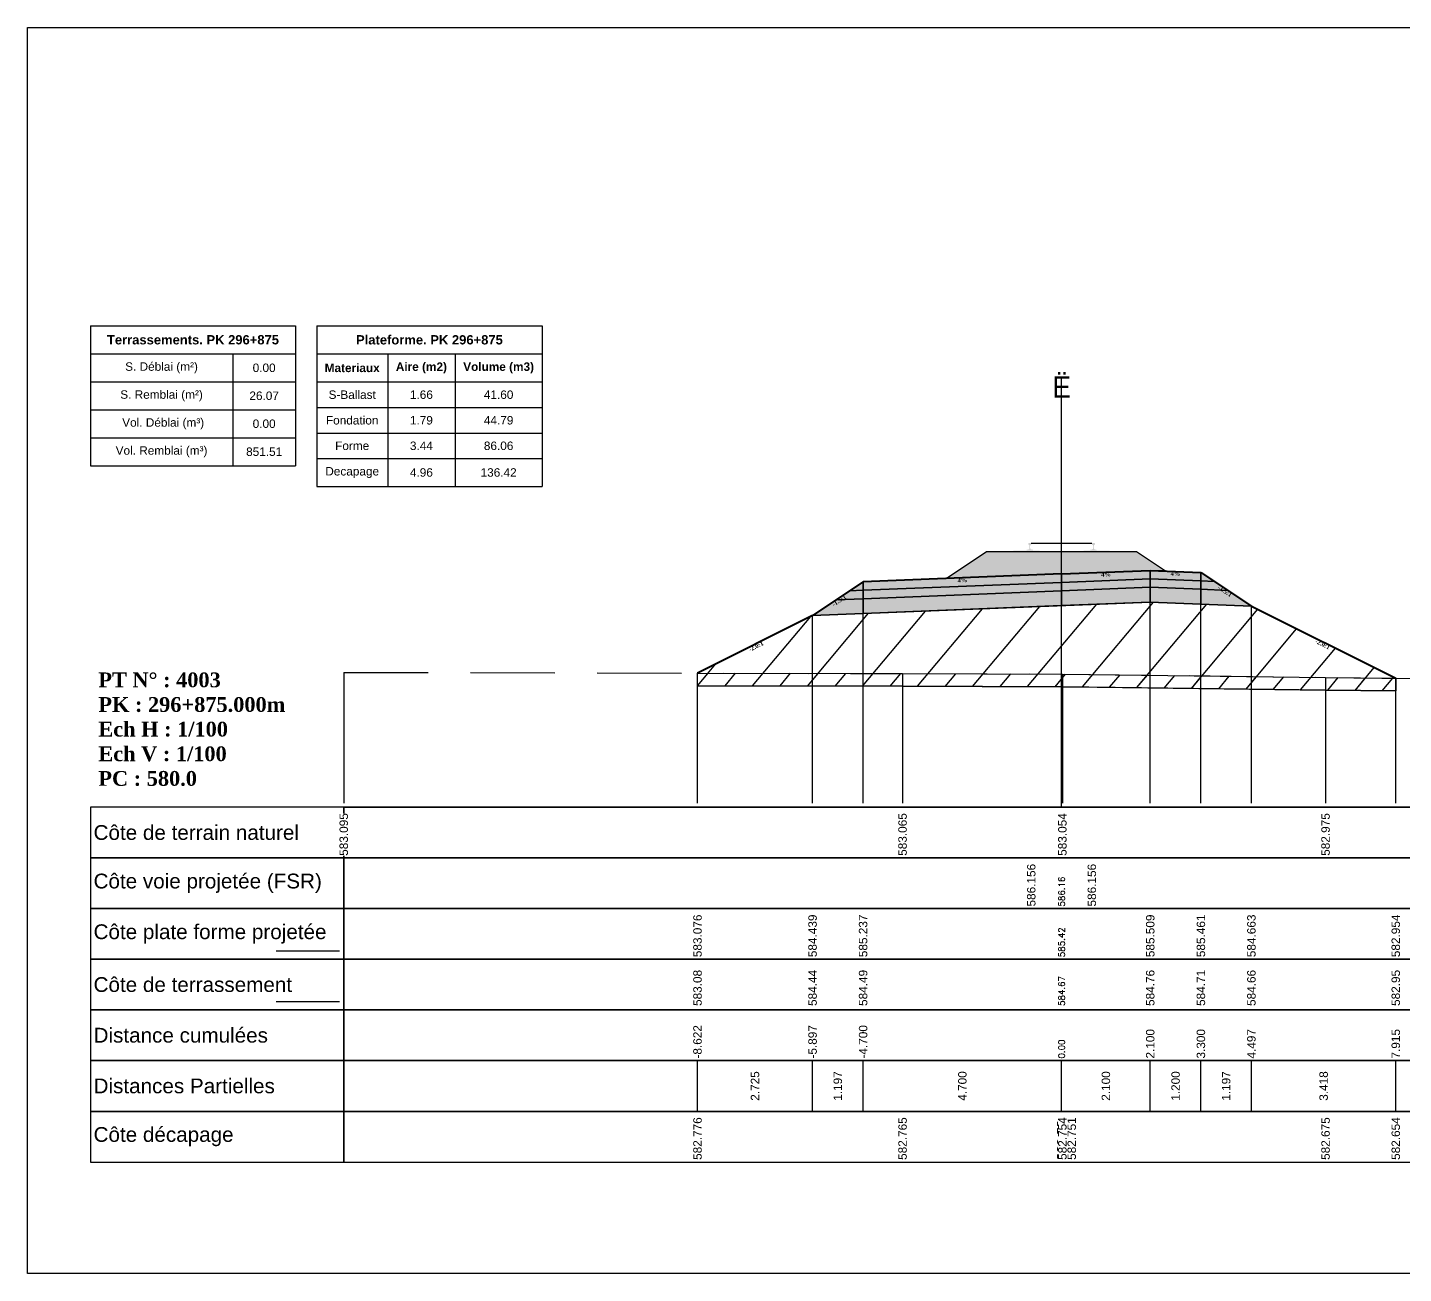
# Model space of a CAD drawing. Header units: millimetres. Extents: x 2762 to 3076, y 916 to 3305.
# Drawn here: x 3026.54 to 3059.13, y 1155.65 to 1185.15 of the extents above; entities that cross this region are included whole.
import ezdxf

# ---------------------------------------------------------------- set-up
doc = ezdxf.new("R2010")
doc.units = ezdxf.units.MM
doc.header["$LTSCALE"] = 2
doc.linetypes.add('CACHE', pattern=[9.525, 6.35, -3.175])
doc.linetypes.add('DASHED', pattern=[0.75, 0.5, -0.25])
for name, color, linetype in [('C-ANNO-TABL', 1, 'Continuous'), ('C-ANNO-TABL-TEXT', 150, 'Continuous'), ('C-ANNO-TABL-TITL', 150, 'Continuous'), ('C-ANNO-TABL-TTBL', 5, 'Continuous'), ('C-ROAD-CORR', 5, 'Continuous'), ('C-ROAD-SCTN', 7, 'Continuous')]:
    doc.layers.add(name, color=color, linetype=linetype)
doc.styles.add('ARIAL', font='arial.ttf')
doc.styles.add('C3D_Etiquette', font='romans.shx')
doc.styles.add('C3D_Profil_Travers', font='romans.shx')
doc.styles.get("Standard").update_dxf_attribs({"font": 'arial.ttf'})

msp = doc.modelspace()

# ---------------------------------------------------------------- hatches: boundary and pattern name
at = {"linetype": 'Continuous', "lineweight": -3}
msp.add_hatch(color=254, dxfattribs=at).paths.add_polyline_path([(3049.812, 1172.556), (3049.812, 1172.741), (3049.927, 1172.762), (3050.275, 1172.762), (3050.275, 1172.768), (3050.201, 1172.768), (3050.201, 1172.777), (3050.202, 1172.778), (3050.204, 1172.779), (3050.205, 1172.779), (3050.225, 1172.781), (3050.228, 1172.781), (3050.231, 1172.783), (3050.259, 1172.793), (3050.262, 1172.794), (3050.263, 1172.796), (3050.264, 1172.797), (3050.265, 1172.801), (3050.266, 1172.808), (3050.267, 1172.817), (3050.268, 1172.828), (3050.268, 1172.852), (3050.267, 1172.868), (3050.267, 1172.874), (3050.266, 1172.88), (3050.265, 1172.884), (3050.265, 1172.886), (3050.264, 1172.89), (3050.263, 1172.891), (3050.262, 1172.893), (3050.261, 1172.894), (3050.26, 1172.895), (3050.244, 1172.901), (3050.242, 1172.902), (3050.241, 1172.903), (3050.24, 1172.905), (3050.24, 1172.907), (3050.24, 1172.925), (3050.241, 1172.93), (3050.242, 1172.932), (3050.244, 1172.934), (3050.246, 1172.936), (3050.249, 1172.937), (3050.25, 1172.937), (3050.254, 1172.938), (3050.258, 1172.939), (3050.261, 1172.939), (3050.265, 1172.939), (3050.27, 1172.939), (3050.273, 1172.939), (3050.276, 1172.94), (3050.28, 1172.939), (3050.283, 1172.939), (3050.287, 1172.939), (3050.292, 1172.939), (3050.295, 1172.939), (3050.299, 1172.938), (3050.303, 1172.937), (3050.304, 1172.937), (3050.306, 1172.936), (3050.309, 1172.934), (3050.311, 1172.932), (3050.312, 1172.93), (3050.312, 1172.925), (3050.312, 1172.907), (3050.312, 1172.905), (3050.312, 1172.903), (3050.311, 1172.902), (3050.309, 1172.901), (3050.293, 1172.895), (3050.292, 1172.894), (3050.29, 1172.893), (3050.289, 1172.891), (3050.289, 1172.89), (3050.288, 1172.886), (3050.287, 1172.884), (3050.287, 1172.88), (3050.286, 1172.874), (3050.285, 1172.868), (3050.285, 1172.852), (3050.285, 1172.828), (3050.286, 1172.817), (3050.287, 1172.808), (3050.288, 1172.801), (3050.289, 1172.797), (3050.29, 1172.796), (3050.291, 1172.794), (3050.293, 1172.793), (3050.322, 1172.783), (3050.325, 1172.781), (3050.328, 1172.781), (3050.348, 1172.779), (3050.349, 1172.779), (3050.35, 1172.778), (3050.351, 1172.777), (3050.351, 1172.768), (3050.277, 1172.768), (3050.277, 1172.762), (3050.481, 1172.762), (3050.613, 1172.731), (3051.447, 1172.731), (3051.578, 1172.762), (3051.782, 1172.762), (3051.782, 1172.768), (3051.708, 1172.768), (3051.708, 1172.777), (3051.709, 1172.778), (3051.711, 1172.779), (3051.712, 1172.779), (3051.732, 1172.781), (3051.735, 1172.781), (3051.738, 1172.783), (3051.766, 1172.793), (3051.769, 1172.794), (3051.77, 1172.796), (3051.771, 1172.797), (3051.772, 1172.801), (3051.773, 1172.808), (3051.774, 1172.817), (3051.775, 1172.828), (3051.775, 1172.852), (3051.774, 1172.868), (3051.774, 1172.874), (3051.773, 1172.88), (3051.772, 1172.884), (3051.772, 1172.886), (3051.771, 1172.89), (3051.77, 1172.891), (3051.769, 1172.893), (3051.768, 1172.894), (3051.767, 1172.895), (3051.751, 1172.901), (3051.749, 1172.902), (3051.748, 1172.903), (3051.747, 1172.905), (3051.747, 1172.907), (3051.747, 1172.925), (3051.748, 1172.93), (3051.749, 1172.932), (3051.751, 1172.934), (3051.753, 1172.936), (3051.756, 1172.937), (3051.757, 1172.937), (3051.761, 1172.938), (3051.765, 1172.939), (3051.768, 1172.939), (3051.772, 1172.939), (3051.777, 1172.939), (3051.78, 1172.939), (3051.783, 1172.94), (3051.787, 1172.939), (3051.79, 1172.939), (3051.794, 1172.939), (3051.799, 1172.939), (3051.802, 1172.939), (3051.806, 1172.938), (3051.81, 1172.937), (3051.811, 1172.937), (3051.813, 1172.936), (3051.816, 1172.934), (3051.818, 1172.932), (3051.819, 1172.93), (3051.819, 1172.925), (3051.819, 1172.907), (3051.819, 1172.905), (3051.819, 1172.903), (3051.818, 1172.902), (3051.816, 1172.901), (3051.8, 1172.895), (3051.799, 1172.894), (3051.797, 1172.893), (3051.796, 1172.891), (3051.796, 1172.89), (3051.795, 1172.886), (3051.794, 1172.884), (3051.794, 1172.88), (3051.793, 1172.874), (3051.792, 1172.868), (3051.792, 1172.852), (3051.792, 1172.828), (3051.793, 1172.817), (3051.794, 1172.808), (3051.795, 1172.801), (3051.796, 1172.797), (3051.797, 1172.796), (3051.798, 1172.794), (3051.8, 1172.793), (3051.829, 1172.783), (3051.832, 1172.781), (3051.835, 1172.781), (3051.855, 1172.779), (3051.856, 1172.779), (3051.857, 1172.778), (3051.858, 1172.777), (3051.858, 1172.768), (3051.784, 1172.768), (3051.784, 1172.762), (3052.132, 1172.762), (3052.247, 1172.741), (3052.247, 1172.556)])
h = msp.add_hatch(dxfattribs=at)
h.set_pattern_fill('GRAVEL', color=252, scale=0.009, style=0)
h.set_pattern_definition([(228.0128, (3048.461781, 1172.327808), (-1.8288, -2.0574), [0.030755, -3.0447435]), (184.96974, (3048.441207, 1172.304948), (2.743199999, 0.228600013), [0.0527764, -5.2248644]), (132.51045, (3048.388629, 1172.300376), (2.286, -2.5146), [0.0372133, -3.684125]), (267.2737, (3048.299475, 1172.243226), (0.2286, 4.572), [0.0480604, -4.7579794]), (292.83365, (3048.297189, 1172.19522), (-1.143, 2.7432), [0.047127, -4.6655827]), (357.2737, (3048.315477, 1172.151786), (-4.572, 0.2286), [0.0480604, -4.7579794]), (37.69424, (3048.363483, 1172.1495), (-2.9718, -2.286), [0.0635574, -6.2921804]), (72.25533, (3048.413775, 1172.188362), (1.6002, 5.0292), [0.0600048, -5.940473]), (121.42957, (3048.432063, 1172.245512), (-1.8288, 2.9718), [0.048223, -4.774099]), (175.23636, (3048.406917, 1172.28666), (2.5146, -0.2286), [0.055054, -2.697654]), (222.39744, (3048.352053, 1172.2912316), (-2.7432, -2.5146), [0.071197, -7.0485095]), (138.81407, (3048.52579, 1172.24094), (-1.6002, 1.3716), [0.0243004, -2.405751]), (171.46923, (3048.507501, 1172.256942), (2.9718, -0.4572), [0.0462314, -4.5769175]), (225, (3048.46178, 1172.2638), (-3e-17, -0.2286), [0.032329, -0.29096]), (203.1986, (3048.44578, 1172.291232), (1.143, 0.4572), [0.01741, -1.723556]), (291.8014, (3048.429777, 1172.284374), (-0.2286, 0.6858), [0.024621, -1.206428]), (30.9638, (3048.43892, 1172.261514), (0.6858, 0.4572), [0.039989, -1.292967]), (161.565, (3048.47321, 1172.28209), (0.4572, -0.2286), [0.028916, -0.693981]), (16.38954, (3048.297189, 1172.284374), (2.286, 0.6858), [0.040508, -4.0102944]), (70.34618, (3048.336051, 1172.295804), (-0.9144, -2.5146), [0.033984, -3.3643994]), (293.1986, (3048.47321, 1172.327808), (-0.4572, 1.143), [0.034819, -1.7061465]), (343.61046, (3048.486927, 1172.295804), (-2.286, 0.6858), [0.040508, -4.0102944]), (339.44395, (3048.29719, 1172.142642), (-1.143, 0.4572), [0.039063, -1.914096]), (294.77514, (3048.333765, 1172.128926), (-1.143, 2.5146), [0.0327305, -3.2403234]), (66.8014, (3048.475497, 1172.099208), (0.4572, 1.143), [0.034819, -1.7061465]), (17.35402, (3048.489213, 1172.131212), (-2.9718, -0.9144), [0.0383204, -3.793714]), (69.44395, (3048.363483, 1172.099208), (-0.4572, -1.143), [0.0195316, -1.933628]), (101.3099, (3048.46178, 1172.099208), (-0.2286, 0.9144), [0.011656, -1.1539795]), (165.9638, (3048.459495, 1172.11064), (0.6858, -0.2286), [0.047127, -0.895415]), (186.009, (3048.413775, 1172.122068), (2.286, 0.2286), [0.043674, -4.323723]), (303.69, (3048.43892, 1172.24094), (-0.2286, 0.4572), [0.032969, -0.79126]), (353.15723, (3048.457209, 1172.213508), (3.8862, -0.4572), [0.05756, -5.698441]), (60.9454, (3048.51436, 1172.20665), (-0.9144, -1.6002), [0.023536, -2.330045]), (90, (3048.5258, 1172.22722), (-0.2286, 0.2286), [0.013716, -0.214884]), (120.25644, (3048.409203, 1172.128926), (0.9144, -1.6002), [0.031758, -3.1440547]), (48.0128, (3048.393201, 1172.156358), (1.8288, 2.0574), [0.06151, -3.0139886]), (0, (3048.43435, 1172.20208), (0.2286, 0.2286), [0.059436, -0.169164]), (325.30485, (3048.493785, 1172.202078), (2.286, -1.6002), [0.036145, -3.5783385]), (254.0546, (3048.523503, 1172.181504), (-0.2286, -0.9144), [0.033285, -1.6309485]), (207.64598, (3048.514359, 1172.1495), (-4.3434, -2.286), [0.054193, -5.365122]), (175.42608, (3048.466353, 1172.124354), (-2.9718, 0.2286), [0.0573327, -5.675926])])
h.paths.add_polyline_path([(3048.297, 1172.099), (3049.255, 1172.738), (3052.805, 1172.738), (3053.494, 1172.278), (3053.13, 1172.293)])
h = msp.add_hatch(color=11, dxfattribs=at)
h.paths.add_polyline_path([(3054.33, 1172.045), (3054.33, 1172.245), (3054.649, 1172.032)])
h.paths.add_polyline_path([(3053.13, 1172.093), (3053.13, 1172.293), (3054.33, 1172.245), (3054.33, 1172.045)])
h.paths.add_polyline_path([(3051.03, 1172.009), (3051.03, 1172.209), (3053.13, 1172.293), (3053.13, 1172.093)])
h.paths.add_polyline_path([(3046.33, 1171.821), (3046.33, 1172.021), (3051.03, 1172.209), (3051.03, 1172.009)])
h.paths.add_polyline_path([(3046.01, 1171.808), (3046.33, 1172.021), (3046.33, 1171.821)])
h = msp.add_hatch(color=83, dxfattribs=at)
h.paths.add_polyline_path([(3054.33, 1171.495), (3054.33, 1171.845), (3054.968, 1171.819), (3055.526, 1171.447)])
h.paths.add_polyline_path([(3053.13, 1171.543), (3053.13, 1171.893), (3054.33, 1171.845), (3054.33, 1171.495)])
h.paths.add_polyline_path([(3051.03, 1171.459), (3051.03, 1171.809), (3053.13, 1171.893), (3053.13, 1171.543)])
h.paths.add_polyline_path([(3046.33, 1171.271), (3046.33, 1171.621), (3051.03, 1171.809), (3051.03, 1171.459)])
h.paths.add_polyline_path([(3045.133, 1171.223), (3045.691, 1171.595), (3046.33, 1171.621), (3046.33, 1171.271)])
h = msp.add_hatch(color=30, dxfattribs=at)
h.paths.add_polyline_path([(3054.33, 1171.845), (3054.33, 1172.045), (3054.649, 1172.032), (3054.968, 1171.819)])
h.paths.add_polyline_path([(3053.13, 1171.893), (3053.13, 1172.093), (3054.33, 1172.045), (3054.33, 1171.845)])
h.paths.add_polyline_path([(3051.03, 1171.809), (3051.03, 1172.009), (3053.13, 1172.093), (3053.13, 1171.893)])
h.paths.add_polyline_path([(3046.33, 1171.621), (3046.33, 1171.821), (3051.03, 1172.009), (3051.03, 1171.809)])
h.paths.add_polyline_path([(3045.691, 1171.595), (3046.01, 1171.808), (3046.33, 1171.821), (3046.33, 1171.621)])
h = msp.add_hatch(dxfattribs=at)
h.set_pattern_fill('_U', color=3, angle=50, style=0, pattern_type=0)
h.set_pattern_definition([(50, (3042.4076, 1169.56), (-0.766044, 0.64279), [])])
h.paths.add_polyline_path([(3042.408, 1169.56), (3042.408, 1169.86), (3045.133, 1171.223), (3053.13, 1171.543), (3055.526, 1171.447), (3058.945, 1169.737), (3058.945, 1169.437), (3057.282, 1169.459), (3051.049, 1169.538), (3047.264, 1169.549)])
h = msp.add_hatch(dxfattribs=at)
h.set_pattern_fill('_U', color=150, scale=0.5, angle=50, style=0, pattern_type=0)
h.set_pattern_definition([(50, (3042.4076, 1169.56003), (-0.383022, 0.321394), [])])
h.paths.add_polyline_path([(3042.408, 1169.56), (3042.408, 1169.86), (3047.264, 1169.849), (3051.049, 1169.838), (3057.282, 1169.759), (3058.945, 1169.737), (3058.945, 1169.437), (3057.282, 1169.459), (3051.049, 1169.538), (3047.264, 1169.549)])

# ---------------------------------------------------------------- linework, layer by layer
at = {"color": 7, "linetype": 'Continuous', "lineweight": -3}
for p, q in [((3051.03, 1166.684), (3051.03, 1176.884)), ((3034.029, 1166.684), (3068.031, 1166.684)), ((3042.408, 1159.484), (3042.408, 1160.684)), ((3045.133, 1159.484), (3045.133, 1160.684)), ((3045.133, 1159.484), (3045.133, 1160.684)), ((3046.33, 1159.484), (3046.33, 1160.684)), ((3046.33, 1159.484), (3046.33, 1160.684)), ((3051.03, 1159.484), (3051.03, 1160.684)), ((3051.03, 1159.484), (3051.03, 1160.684)), ((3053.13, 1159.484), (3053.13, 1160.684)), ((3053.13, 1159.484), (3053.13, 1160.684)), ((3054.33, 1159.484), (3054.33, 1160.684)), ((3054.33, 1159.484), (3054.33, 1160.684)), ((3055.526, 1159.484), (3055.526, 1160.684)), ((3055.526, 1159.484), (3055.526, 1160.684)), ((3058.945, 1159.484), (3058.945, 1160.684))]:
    msp.add_line(p, q, dxfattribs=at)
at = {"color": 251, "linetype": 'Continuous', "lineweight": -3}
for p, q in [((3048.297, 1172.099), (3049.255, 1172.738)), ((3049.255, 1172.738), (3052.805, 1172.738)), ((3052.805, 1172.738), (3053.494, 1172.278)), ((3046.33, 1172.021), (3051.03, 1172.209)), ((3053.13, 1172.293), (3048.297, 1172.099)), ((3051.03, 1172.209), (3053.13, 1172.293)), ((3051.03, 1172.009), (3051.03, 1172.209)), ((3051.03, 1172.209), (3051.03, 1172.009)), ((3053.494, 1172.278), (3053.13, 1172.293)), ((3053.13, 1172.093), (3053.13, 1172.293)), ((3053.13, 1172.293), (3054.33, 1172.245)), ((3053.13, 1172.293), (3053.13, 1172.093)), ((3054.33, 1172.045), (3054.33, 1172.245)), ((3054.33, 1172.245), (3054.649, 1172.032)), ((3054.33, 1172.245), (3054.33, 1172.045)), ((3046.01, 1171.808), (3046.33, 1172.021)), ((3046.33, 1171.821), (3046.01, 1171.808)), ((3046.33, 1171.821), (3046.33, 1172.021)), ((3046.33, 1172.021), (3046.33, 1171.821)), ((3051.03, 1172.009), (3046.33, 1171.821)), ((3053.13, 1172.093), (3051.03, 1172.009)), ((3054.33, 1172.045), (3053.13, 1172.093)), ((3054.649, 1172.032), (3054.33, 1172.045))]:
    msp.add_line(p, q, dxfattribs=at)
at = {"color": 53, "linetype": 'Continuous', "lineweight": -3}
for p, q in [((3046.01, 1171.808), (3046.33, 1171.821)), ((3046.33, 1171.821), (3051.03, 1172.009)), ((3046.33, 1171.621), (3046.33, 1171.821)), ((3046.33, 1171.821), (3046.33, 1171.621)), ((3051.03, 1172.009), (3053.13, 1172.093)), ((3051.03, 1171.809), (3051.03, 1172.009)), ((3051.03, 1172.009), (3051.03, 1171.809)), ((3053.13, 1171.893), (3051.03, 1171.809)), ((3051.03, 1171.809), (3053.13, 1171.893)), ((3053.13, 1171.893), (3053.13, 1172.093)), ((3053.13, 1172.093), (3054.33, 1172.045)), ((3053.13, 1172.093), (3053.13, 1171.893)), ((3054.33, 1171.845), (3053.13, 1171.893)), ((3053.13, 1171.543), (3053.13, 1171.893)), ((3053.13, 1171.893), (3054.33, 1171.845)), ((3053.13, 1171.893), (3053.13, 1171.543)), ((3054.33, 1171.845), (3054.33, 1172.045)), ((3054.33, 1172.045), (3054.649, 1172.032)), ((3054.33, 1172.045), (3054.33, 1171.845)), ((3054.968, 1171.819), (3054.33, 1171.845)), ((3054.33, 1171.495), (3054.33, 1171.845)), ((3054.33, 1171.845), (3054.968, 1171.819)), ((3054.33, 1171.845), (3054.33, 1171.495)), ((3054.649, 1172.032), (3054.968, 1171.819)), ((3054.968, 1171.819), (3055.526, 1171.447)), ((3045.133, 1171.223), (3045.691, 1171.595)), ((3045.691, 1171.595), (3046.01, 1171.808)), ((3046.33, 1171.621), (3045.691, 1171.595)), ((3045.691, 1171.595), (3046.33, 1171.621)), ((3051.03, 1171.809), (3046.33, 1171.621)), ((3046.33, 1171.621), (3051.03, 1171.809)), ((3046.33, 1171.271), (3046.33, 1171.621)), ((3046.33, 1171.621), (3046.33, 1171.271)), ((3051.03, 1171.459), (3051.03, 1171.809)), ((3051.03, 1171.809), (3051.03, 1171.459)), ((3053.13, 1171.543), (3051.03, 1171.459)), ((3054.33, 1171.495), (3053.13, 1171.543)), ((3055.526, 1171.447), (3054.33, 1171.495)), ((3046.33, 1171.271), (3045.133, 1171.223)), ((3051.03, 1171.459), (3046.33, 1171.271))]:
    msp.add_line(p, q, dxfattribs=at)
at = {"color": 253, "linetype": 'Continuous', "lineweight": -3}
for p, q in [((3045.133, 1171.223), (3053.13, 1171.543)), ((3053.13, 1171.543), (3055.526, 1171.447)), ((3042.408, 1169.86), (3045.133, 1171.223)), ((3055.526, 1171.447), (3058.945, 1169.737)), ((3042.408, 1169.56), (3042.408, 1169.86)), ((3042.408, 1169.86), (3047.264, 1169.849)), ((3042.408, 1169.56), (3042.408, 1169.86)), ((3047.264, 1169.549), (3042.408, 1169.56)), ((3047.264, 1169.549), (3042.408, 1169.56)), ((3047.264, 1169.849), (3051.049, 1169.838)), ((3051.049, 1169.538), (3047.264, 1169.549)), ((3051.049, 1169.538), (3047.264, 1169.549)), ((3051.049, 1169.838), (3057.282, 1169.759)), ((3057.282, 1169.459), (3051.049, 1169.538)), ((3057.282, 1169.459), (3051.049, 1169.538)), ((3057.282, 1169.759), (3058.945, 1169.737)), ((3058.945, 1169.737), (3058.945, 1169.437)), ((3058.945, 1169.737), (3058.945, 1169.437)), ((3058.945, 1169.437), (3057.282, 1169.459)), ((3058.945, 1169.437), (3057.282, 1169.459))]:
    msp.add_line(p, q, dxfattribs=at)
at = {"color": 8, "linetype": 'CACHE', "lineweight": -3}
for p, q in [((3053.13, 1166.784), (3053.13, 1171.543)), ((3054.33, 1166.784), (3054.33, 1171.495)), ((3045.133, 1166.784), (3045.133, 1171.223)), ((3046.33, 1166.784), (3046.33, 1171.271)), ((3051.03, 1166.784), (3051.03, 1171.459)), ((3051.03, 1166.784), (3051.03, 1171.459)), ((3055.526, 1166.784), (3055.526, 1171.447)), ((3042.408, 1166.784), (3042.408, 1169.86)), ((3058.945, 1166.784), (3058.945, 1169.737))]:
    msp.add_line(p, q, dxfattribs=at)
at = {"color": 105, "linetype": 'DASHED', "lineweight": -3, "ltscale": 2}
for p, q in [((3034.03, 1169.878), (3047.264, 1169.849)), ((3047.264, 1169.849), (3051.03, 1169.838)), ((3051.03, 1169.838), (3051.049, 1169.838)), ((3051.049, 1169.838), (3057.282, 1169.759)), ((3057.282, 1169.759), (3068.03, 1169.62))]:
    msp.add_line(p, q, dxfattribs=at)
at = {"color": 98, "linetype": 'CACHE', "lineweight": -3}
for p, q in [((3034.03, 1169.878), (3034.03, 1166.784)), ((3047.264, 1169.849), (3047.264, 1166.784)), ((3051.03, 1169.838), (3051.03, 1166.784)), ((3051.049, 1169.838), (3051.049, 1166.784)), ((3057.282, 1169.759), (3057.282, 1166.784))]:
    msp.add_line(p, q, dxfattribs=at)
at = {"color": 6, "linetype": 'Continuous', "lineweight": -3}
for p, q in [((3042.408, 1169.56), (3047.264, 1169.549)), ((3047.264, 1169.549), (3051.03, 1169.538)), ((3051.03, 1169.538), (3051.049, 1169.538)), ((3051.049, 1169.538), (3051.271, 1169.535)), ((3051.271, 1169.535), (3057.282, 1169.459)), ((3057.282, 1169.459), (3058.945, 1169.437))]:
    msp.add_line(p, q, dxfattribs=at)
at = {"color": 154, "linetype": 'Continuous', "lineweight": -3}
msp.add_line((3032.429, 1163.284), (3033.929, 1163.284), dxfattribs=at)
at = {"color": 1, "linetype": 'Continuous', "lineweight": -3}
msp.add_line((3032.429, 1162.084), (3033.929, 1162.084), dxfattribs=at)
at = {"color": 7, "linetype": 'Continuous', "lineweight": -3}
for points in [[(3034.029, 1165.484), (3034.029, 1166.684), (3028.029, 1166.684), (3028.029, 1165.484)], [(3034.029, 1165.484), (3068.031, 1165.484), (3068.031, 1166.684), (3034.029, 1166.684)], [(3034.029, 1164.284), (3034.029, 1165.484), (3028.029, 1165.484), (3028.029, 1164.284)], [(3034.029, 1164.284), (3068.031, 1164.284), (3068.031, 1165.484), (3034.029, 1165.484)], [(3034.029, 1163.084), (3034.029, 1164.284), (3028.029, 1164.284), (3028.029, 1163.084)], [(3034.029, 1163.084), (3068.031, 1163.084), (3068.031, 1164.284), (3034.029, 1164.284)], [(3034.029, 1161.884), (3034.029, 1163.084), (3028.029, 1163.084), (3028.029, 1161.884)], [(3034.029, 1161.884), (3068.031, 1161.884), (3068.031, 1163.084), (3034.029, 1163.084)], [(3034.029, 1160.684), (3034.029, 1161.884), (3028.029, 1161.884), (3028.029, 1160.684)], [(3034.029, 1160.684), (3068.031, 1160.684), (3068.031, 1161.884), (3034.029, 1161.884)], [(3034.029, 1159.484), (3034.029, 1160.684), (3028.029, 1160.684), (3028.029, 1159.484)], [(3034.029, 1159.484), (3068.031, 1159.484), (3068.031, 1160.684), (3034.029, 1160.684)], [(3034.029, 1158.284), (3034.029, 1159.484), (3028.029, 1159.484), (3028.029, 1158.284)], [(3034.029, 1158.284), (3068.031, 1158.284), (3068.031, 1159.484), (3034.029, 1159.484)]]:
    msp.add_3dface(points, dxfattribs=at)
at = {"layer": 'C-ANNO-TABL', "color": 7, "linetype": 'Continuous', "lineweight": -3}
for p, q in [((3028.029, 1177.419), (3031.399, 1177.419)), ((3031.399, 1177.419), (3032.888, 1177.419)), ((3031.399, 1177.419), (3031.399, 1176.757)), ((3033.388, 1177.416), (3035.07, 1177.416)), ((3035.07, 1177.416), (3036.666, 1177.416)), ((3035.07, 1177.416), (3035.07, 1176.754)), ((3036.666, 1177.416), (3038.728, 1177.416)), ((3036.666, 1177.416), (3036.666, 1176.754)), ((3028.029, 1176.757), (3031.399, 1176.757)), ((3031.399, 1176.757), (3032.888, 1176.757)), ((3031.399, 1176.757), (3031.399, 1176.095)), ((3033.388, 1176.754), (3035.07, 1176.754)), ((3035.07, 1176.754), (3036.666, 1176.754)), ((3035.07, 1176.754), (3035.07, 1176.147)), ((3036.666, 1176.754), (3038.728, 1176.754)), ((3036.666, 1176.754), (3036.666, 1176.147)), ((3028.029, 1176.095), (3031.399, 1176.095)), ((3031.399, 1176.095), (3032.888, 1176.095)), ((3031.399, 1176.095), (3031.399, 1175.432)), ((3033.388, 1176.147), (3035.07, 1176.147)), ((3035.07, 1176.147), (3036.666, 1176.147)), ((3035.07, 1176.147), (3035.07, 1175.543)), ((3036.666, 1176.147), (3038.728, 1176.147)), ((3036.666, 1176.147), (3036.666, 1175.543)), ((3028.029, 1175.432), (3031.399, 1175.432)), ((3031.399, 1175.432), (3032.888, 1175.432)), ((3031.399, 1175.432), (3031.399, 1174.77)), ((3033.388, 1175.543), (3035.07, 1175.543)), ((3035.07, 1175.543), (3036.666, 1175.543)), ((3035.07, 1175.543), (3035.07, 1174.939)), ((3036.666, 1175.543), (3038.728, 1175.543)), ((3036.666, 1175.543), (3036.666, 1174.939)), ((3033.388, 1174.939), (3035.07, 1174.939)), ((3035.07, 1174.939), (3036.666, 1174.939)), ((3035.07, 1174.939), (3035.07, 1174.28)), ((3036.666, 1174.939), (3038.728, 1174.939)), ((3036.666, 1174.939), (3036.666, 1174.28))]:
    msp.add_line(p, q, dxfattribs=at)
at = {"layer": 'C-ANNO-TABL-TTBL', "color": 7, "linetype": 'Continuous', "lineweight": -3}
for p, q in [((3028.029, 1178.084), (3032.888, 1178.084)), ((3028.029, 1178.084), (3028.029, 1177.419)), ((3032.888, 1178.084), (3032.888, 1177.419)), ((3033.388, 1178.084), (3038.728, 1178.084)), ((3033.388, 1178.084), (3033.388, 1177.416)), ((3038.728, 1178.084), (3038.728, 1177.416)), ((3028.029, 1177.419), (3028.029, 1176.757)), ((3032.888, 1177.419), (3032.888, 1176.757)), ((3033.388, 1177.416), (3033.388, 1176.754)), ((3038.728, 1177.416), (3038.728, 1176.754)), ((3028.029, 1176.757), (3028.029, 1176.095)), ((3032.888, 1176.757), (3032.888, 1176.095)), ((3033.388, 1176.754), (3033.388, 1176.147)), ((3038.728, 1176.754), (3038.728, 1176.147)), ((3028.029, 1176.095), (3028.029, 1175.432)), ((3032.888, 1176.095), (3032.888, 1175.432)), ((3033.388, 1176.147), (3033.388, 1175.543)), ((3038.728, 1176.147), (3038.728, 1175.543)), ((3028.029, 1175.432), (3028.029, 1174.77)), ((3032.888, 1175.432), (3032.888, 1174.77)), ((3033.388, 1175.543), (3033.388, 1174.939)), ((3038.728, 1175.543), (3038.728, 1174.939)), ((3028.029, 1174.77), (3031.399, 1174.77)), ((3031.399, 1174.77), (3032.888, 1174.77)), ((3033.388, 1174.939), (3033.388, 1174.28)), ((3038.728, 1174.939), (3038.728, 1174.28)), ((3033.388, 1174.28), (3035.07, 1174.28)), ((3035.07, 1174.28), (3036.666, 1174.28)), ((3036.666, 1174.28), (3038.728, 1174.28))]:
    msp.add_line(p, q, dxfattribs=at)
at = {"layer": 'C-ROAD-CORR', "color": 1, "linetype": 'Continuous', "lineweight": 40}
for p, q in [((3051.03, 1172.209), (3046.33, 1172.021)), ((3051.03, 1172.209), (3053.13, 1172.293)), ((3053.13, 1172.293), (3054.33, 1172.245)), ((3054.33, 1172.245), (3055.526, 1171.447)), ((3046.33, 1172.021), (3045.133, 1171.223)), ((3045.133, 1171.223), (3042.408, 1169.86)), ((3055.526, 1171.447), (3058.945, 1169.737))]:
    msp.add_line(p, q, dxfattribs=at)
at = {"layer": 'C-ROAD-CORR', "color": 102, "linetype": 'Continuous', "lineweight": -3, "ltscale": 0.5}
for p, q in [((3051.03, 1171.459), (3053.13, 1171.543)), ((3053.13, 1171.543), (3054.33, 1171.495)), ((3054.33, 1171.495), (3055.526, 1171.447)), ((3046.33, 1171.271), (3045.133, 1171.223)), ((3051.03, 1171.459), (3046.33, 1171.271))]:
    msp.add_line(p, q, dxfattribs=at)
at = {"layer": 'C-ROAD-SCTN', "color": 154, "linetype": 'Continuous', "lineweight": -3}
for p, q in [((3050.312, 1172.94), (3051.03, 1172.94)), ((3051.03, 1172.94), (3051.747, 1172.94)), ((3046.33, 1172.021), (3051.03, 1172.209)), ((3051.03, 1172.209), (3053.13, 1172.293)), ((3053.13, 1172.293), (3054.33, 1172.245)), ((3054.33, 1172.245), (3055.526, 1171.447)), ((3045.133, 1171.223), (3046.33, 1172.021)), ((3042.408, 1169.86), (3045.133, 1171.223)), ((3055.526, 1171.447), (3058.945, 1169.737))]:
    msp.add_line(p, q, dxfattribs=at)
at = {"layer": 'C-ROAD-SCTN', "color": 140, "linetype": 'Continuous', "lineweight": -3}
for p, q in [((3048.297, 1172.099), (3049.255, 1172.738)), ((3049.255, 1172.738), (3049.298, 1172.738)), ((3049.298, 1172.738), (3051.03, 1172.738)), ((3051.03, 1172.738), (3052.761, 1172.738)), ((3052.761, 1172.738), (3052.805, 1172.738)), ((3052.805, 1172.738), (3053.494, 1172.278))]:
    msp.add_line(p, q, dxfattribs=at)
at = {"layer": 'C-ROAD-SCTN', "color": 1, "linetype": 'Continuous', "lineweight": -3}
for p, q in [((3051.03, 1171.459), (3053.13, 1171.543)), ((3053.13, 1171.543), (3054.33, 1171.495)), ((3054.33, 1171.495), (3055.526, 1171.447)), ((3042.408, 1169.86), (3045.133, 1171.223)), ((3045.133, 1171.223), (3046.33, 1171.271)), ((3046.33, 1171.271), (3051.03, 1171.459)), ((3055.526, 1171.447), (3058.945, 1169.737))]:
    msp.add_line(p, q, dxfattribs=at)

# ---------------------------------------------------------------- texts
at = {"color": 7, "linetype": 'Continuous', "lineweight": -3}
for s, insert, char_height, attachment_point, style in [('{\\fWingdings|b0|i0|c2|p0;Ë}', (3051.03, 1176.384), 0.5, 8, 'C3D_Profil_Travers'), ('{\\fTimes New Roman|b1|i0|c0|p18;PT N° : 4003\\PPK : 296+875.000m\\PEch H : 1/100\\PEch V : 1/100\\PPC : 580.0}', (3028.218, 1167.184), 0.35, 7, 'C3D_Profil_Travers'), ('{\\fArial|b0|i0|c0|p34;Côte de terrain naturel}', (3028.104, 1166.084), 0.35, 4, 'C3D_Etiquette'), ('{\\fArial|b0|i0|c0|p34;Côte plate forme projetée}', (3028.104, 1163.684), 0.35, 4, 'C3D_Etiquette'), ('{\\fArial|b0|i0|c0|p34;Côte de terrassement}', (3028.104, 1162.484), 0.35, 4, 'C3D_Etiquette'), ('{\\fArial|b0|i0|c0|p34;Distance cumulées}', (3028.104, 1161.284), 0.35, 4, 'C3D_Etiquette'), ('{\\fArial|b0|i0|c0|p34;Distances Partielles}', (3028.104, 1160.084), 0.35, 4, 'C3D_Etiquette'), ('{\\fArial|b0|i0|c0|p34;Côte décapage}', (3028.104, 1158.884), 0.35, 4, 'C3D_Etiquette')]:
    msp.add_mtext(s, dxfattribs=dict(at, insert=insert, char_height=char_height, attachment_point=attachment_point, style=style))
at = {"color": 7, "linetype": 'Continuous', "lineweight": -3, "char_height": 0.1, "attachment_point": 2, "style": 'C3D_Etiquette'}
for s, insert, width, rotation in [('{\\fTimes New Roman|b1|i0|c0|p18;4%}', (3052.08, 1172.247), 0.37094, 2.2906), ('{\\fTimes New Roman|b1|i0|c0|p18;4%}', (3053.729, 1172.265), 0.42071, 357.7094), ('{\\fTimes New Roman|b1|i0|c0|p18;4%}', (3048.68, 1172.111), 0.42071, 2.2906), ('{\\fTimes New Roman|b1|i0|c0|p18;-1.5:1}', (3054.926, 1171.842), 0.34598, 326.3099), ('{\\fTimes New Roman|b1|i0|c0|p18;-1.5:1}', (3045.733, 1171.618), 0.34598, 33.6901), ('{\\fTimes New Roman|b1|i0|c0|p18;-2.0:1}', (3043.772, 1170.538), 0.34598, 26.5651), ('{\\fTimes New Roman|b1|i0|c0|p18;-2.0:1}', (3057.234, 1170.588), 0.34598, 333.4349)]:
    msp.add_mtext(s, dxfattribs=dict(at, insert=insert, width=width, rotation=rotation))
at = {"color": 7, "linetype": 'Continuous', "lineweight": -3, "rotation": 90, "style": 'C3D_Profil_Travers'}
for s, insert, char_height, attachment_point in [('583.05', (3051.03, 1165.534), 0.15, 4), ('586.16', (3051.03, 1164.334), 0.15, 4), ('585.42', (3051.03, 1163.134), 0.15, 4), ('{\\fArial|b0|i0|c0|p34;583.08}', (3042.408, 1161.979), 0.2, 4), ('{\\fArial|b0|i0|c0|p34;584.44}', (3045.133, 1161.979), 0.2, 4), ('{\\fArial|b0|i0|c0|p34;584.49}', (3046.33, 1161.979), 0.2, 4), ('{\\fArial|b0|i0|c0|p34;584.76}', (3053.13, 1161.979), 0.2, 4), ('{\\fArial|b0|i0|c0|p34;584.71}', (3054.33, 1161.979), 0.2, 4), ('{\\fArial|b0|i0|c0|p34;584.66}', (3055.526, 1161.979), 0.2, 4), ('{\\fArial|b0|i0|c0|p34;582.95}', (3058.945, 1161.979), 0.2, 4), ('584.67', (3051.03, 1161.979), 0.15, 4), ('0.00', (3051.03, 1160.734), 0.15, 4), ('{\\fArial|b0|i0|c0|p34;2.725}', (3043.77, 1160.084), 0.2, 5), ('{\\fArial|b0|i0|c0|p34;1.197}', (3045.731, 1160.084), 0.2, 5), ('{\\fArial|b0|i0|c0|p34;4.700}', (3048.68, 1160.084), 0.2, 5), ('{\\fArial|b0|i0|c0|p34;2.100}', (3052.08, 1160.084), 0.2, 5), ('{\\fArial|b0|i0|c0|p34;1.200}', (3053.73, 1160.084), 0.2, 5), ('{\\fArial|b0|i0|c0|p34;1.197}', (3054.928, 1160.084), 0.2, 5), ('{\\fArial|b0|i0|c0|p34;3.418}', (3057.236, 1160.084), 0.2, 5), ('582.75', (3051.03, 1158.334), 0.2, 4)]:
    msp.add_mtext(s, dxfattribs=dict(at, insert=insert, char_height=char_height, attachment_point=attachment_point))
at = {"color": 7, "linetype": 'Continuous', "lineweight": -3, "insert": (3028.104, 1164.884), "char_height": 0.35, "attachment_point": 4}
msp.add_mtext('{\\fArial|b0|i0|c0|p34;Côte voie projetée (FSR)}', dxfattribs=at)
at = {"layer": 'C-ANNO-TABL-TEXT', "color": 7, "linetype": 'Continuous', "lineweight": -3, "char_height": 0.2, "attachment_point": 5, "style": 'ARIAL'}
for s, insert in [('{\\fArial|b0|i0|c0|p34;\\C7;0.00}', (3032.144, 1177.088)), ('{\\fArial|b0|i0|c0|p34;\\C7;26.07}', (3032.144, 1176.426)), ('{\\fArial|b0|i0|c0|p34;\\C7;S-Ballast}', (3034.229, 1176.451)), ('{\\fArial|b0|i0|c0|p34;\\C7;1.66}', (3035.868, 1176.451)), ('{\\C18;\\c0;41.60}', (3037.697, 1176.451)), ('{\\fArial|b0|i0|c0|p34;\\C7;0.00}', (3032.144, 1175.764)), ('{\\fArial|b0|i0|c0|p34;\\C7;Fondation}', (3034.229, 1175.845)), ('{\\fArial|b0|i0|c0|p34;\\C7;1.79}', (3035.868, 1175.845)), ('{\\C18;\\c0;44.79}', (3037.697, 1175.845)), ('{\\fArial|b0|i0|c0|p34;\\C7;851.51}', (3032.144, 1175.101)), ('{\\fArial|b0|i0|c0|p34;\\C7;Forme}', (3034.229, 1175.241)), ('{\\fArial|b0|i0|c0|p34;\\C7;3.44}', (3035.868, 1175.241)), ('{\\C18;\\c0;86.06}', (3037.697, 1175.241)), ('{\\fArial|b0|i0|c0|p34;\\C7;Decapage}', (3034.229, 1174.609)), ('{\\fArial|b0|i0|c0|p34;\\C7;4.96}', (3035.868, 1174.609)), ('{\\C18;\\c0;136.42}', (3037.697, 1174.609))]:
    msp.add_mtext(s, dxfattribs=dict(at, insert=insert))
at = {"layer": 'C-ANNO-TABL-TITL', "color": 7, "linetype": 'Continuous', "lineweight": -3, "attachment_point": 5, "style": 'ARIAL'}
for s, insert, char_height in [('{\\fArial|b1|i0|c0|p34;\\C7;Terrassements. PK 296+875}', (3030.458, 1177.751), 0.22), ('{\\fArial|b1|i0|c0|p34;\\C18;\\c0;Plateforme. PK 296+875}', (3036.058, 1177.75), 0.22), ('{\\fArial|b0|i0|c0|p34;\\C7;S. Déblai (m²) }', (3029.714, 1177.088), 0.2), ('{\\fArial|b1|i0|c0|p34;\\C7;Materiaux   }', (3034.229, 1177.085), 0.2), ('{\\fArial|b1|i0|c0|p34;\\C7;Aire (m2)}', (3035.868, 1177.085), 0.2), ('{\\fArial|b1|i0|c0|p34;\\C7;Volume (m3)}', (3037.697, 1177.085), 0.2), ('{\\fArial|b0|i0|c0|p34;\\C7;S. Remblai (m²) }', (3029.714, 1176.426), 0.2), ('{\\fArial|b0|i0|c0|p34;\\C7; Vol. Déblai (m³) }', (3029.714, 1175.764), 0.2), ('{\\fArial|b0|i0|c0|p34;\\C7;Vol. Remblai (m³)}', (3029.714, 1175.101), 0.2)]:
    msp.add_mtext(s, dxfattribs=dict(at, insert=insert, char_height=char_height))

# ---------------------------------------------------------------- next in the draw order: texts
at = {"color": 7, "linetype": 'Continuous', "lineweight": -3, "char_height": 0.2, "attachment_point": 4, "rotation": 90, "style": 'C3D_Profil_Travers', "bg_fill": 3, "box_fill_scale": 1.000375, "bg_fill_color": 256, "bg_fill_true_color": 13158600, "bg_fill_transparency": 0}
for s, insert, width in [('{\\fArial|b0|i0|c0|p34;583.095}', (3034.03, 1165.534), 0.99705), ('{\\fArial|b0|i0|c0|p34;583.065}', (3047.264, 1165.534), 0.99705), ('{\\fArial|b0|i0|c0|p34;583.054}', (3051.049, 1165.534), 0.99471), ('{\\fArial|b0|i0|c0|p34;582.975}', (3057.282, 1165.534), 0.99705), ('{\\fArial|b0|i0|c0|p34;586.156}', (3050.312, 1164.334), 0.99539), ('{\\fArial|b0|i0|c0|p34;586.156}', (3051.747, 1164.334), 0.99539), ('{\\fArial|b0|i0|c0|p34;583.076}', (3042.408, 1163.134), 0.99539), ('{\\fArial|b0|i0|c0|p34;584.439}', (3045.133, 1163.134), 0.99595), ('{\\fArial|b0|i0|c0|p34;585.237}', (3046.33, 1163.134), 0.99553), ('{\\fArial|b0|i0|c0|p34;585.509}', (3053.13, 1163.134), 0.99595), ('{\\fArial|b0|i0|c0|p34;585.461}', (3054.33, 1163.134), 0.95654), ('{\\fArial|b0|i0|c0|p34;584.663}', (3055.526, 1163.134), 0.99553), ('{\\fArial|b0|i0|c0|p34;582.954}', (3058.945, 1163.134), 0.99471), ('{\\fArial|b0|i0|c0|p34;\\C256;-8.622}', (3042.408, 1160.734), 0.77631), ('{\\fArial|b0|i0|c0|p34;\\C256;-5.897}', (3045.133, 1160.734), 0.77838), ('{\\fArial|b0|i0|c0|p34;\\C256;-4.700}', (3046.33, 1160.734), 0.77769), ('{\\fArial|b0|i0|c0|p34;\\C256;2.100}', (3053.13, 1160.734), 0.6844), ('{\\fArial|b0|i0|c0|p34;\\C256;3.300}', (3054.33, 1160.734), 0.68082), ('{\\fArial|b0|i0|c0|p34;\\C256;4.497}', (3055.526, 1160.734), 0.68978), ('{\\fArial|b0|i0|c0|p34;\\C256;7.915}', (3058.945, 1160.734), 0.68151), ('{\\fArial|b0|i0|c0|p34;582.776}', (3042.408, 1158.334), 0.99539), ('{\\fArial|b0|i0|c0|p34;582.765}', (3047.264, 1158.334), 0.99705), ('{\\fArial|b0|i0|c0|p34;582.754}', (3051.049, 1158.334), 0.99471), ('{\\fArial|b0|i0|c0|p34;582.675}', (3057.282, 1158.334), 0.99705), ('{\\fArial|b0|i0|c0|p34;582.654}', (3058.945, 1158.334), 0.99471)]:
    msp.add_mtext(s, dxfattribs=dict(at, insert=insert, width=width))

# ---------------------------------------------------------------- next in the draw order: texts
at = {"color": 7, "linetype": 'Continuous', "lineweight": -3, "insert": (3051.271, 1158.334), "char_height": 0.2, "width": 0.95654, "attachment_point": 4, "rotation": 90, "style": 'C3D_Profil_Travers', "bg_fill": 3, "box_fill_scale": 1.000375, "bg_fill_color": 256, "bg_fill_true_color": 13158600, "bg_fill_transparency": 0}
msp.add_mtext('{\\fArial|b0|i0|c0|p34;582.751}', dxfattribs=at)

# ---------------------------------------------------------------- next in the draw order: linework, layer by layer
msp.add_lwpolyline([(3026.54, 1185.145), (3075.54, 1185.145), (3075.54, 1155.645), (3026.54, 1155.645)], close=True)

doc.saveas('drawing.dxf')
